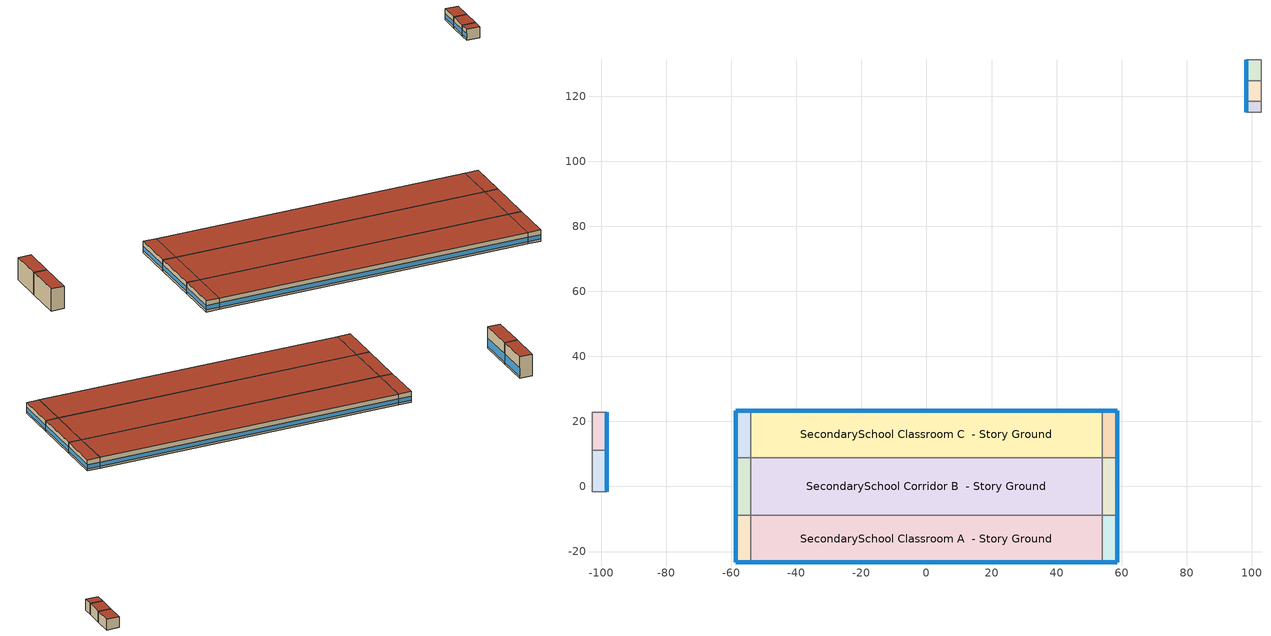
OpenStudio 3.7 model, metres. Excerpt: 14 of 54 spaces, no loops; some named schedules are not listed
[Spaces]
SecondarySchool Classroom A end_a - Story Ground
 floor ground (Foundation F 126 Perim 1906 Area 6624): -58.71,-23.29 -58.71,-8.8 -54.14,-8.8 -54.14,-23.29 z0
 wall outside: -58.71,-8.8 -58.71,-23.29 -54.14,-23.29 z0:3.96
 wall to SecondarySchool Corridor B end_a - Story Ground: -54.14,-8.8 -58.71,-8.8 z0:3.96
 wall to SecondarySchool Classroom A  - Story Ground: -54.14,-23.29 -54.14,-8.8 z0:3.96
 window (Window U-1.01 SHGC 0.58): -58.71,-8.83 -58.71,-23.27 z0.76:2.27; -58.68,-23.29 -54.16,-23.29 z0.76:2.28
 roof outside: -54.14,-23.29 -54.14,-8.8 -58.71,-8.8 -58.71,-23.29 z3.96
SecondarySchool Corridor B end_a - Story Ground
 floor ground (Foundation F 126 Perim 1761 Area 8051): -58.71,-8.8 -58.71,8.8 -54.14,8.8 -54.14,-8.8 z0
 wall outside: -58.71,8.8 -58.71,-8.8 z0:3.96
 wall to SecondarySchool Classroom C end_a - Story Ground: -54.14,8.8 -58.71,8.8 z0:3.96
 wall to SecondarySchool Corridor B  - Story Ground: -54.14,-8.8 -54.14,8.8 z0:3.96
 window (Window U-1.01 SHGC 0.58): -58.71,8.78 -58.71,-8.78 z0.76:2.27
 roof outside: -54.14,-8.8 -54.14,8.8 -58.71,8.8 -58.71,-8.8 z3.96
SecondarySchool Classroom C end_a - Story Ground
 floor ground (Foundation F 126 Perim 1906 Area 6624): -58.71,8.8 -58.71,23.29 -54.14,23.29 -54.14,8.8 z0
 wall outside: -54.14,23.29 -58.71,23.29 -58.71,8.8 z0:3.96
 wall to SecondarySchool Classroom C  - Story Ground: -54.14,8.8 -54.14,23.29 z0:3.96
 window (Window U-1.01 SHGC 0.58): -58.71,23.27 -58.71,8.83 z0.76:2.27; -54.16,23.29 -58.68,23.29 z0.76:2.28
 roof outside: -54.14,8.8 -54.14,23.29 -58.71,23.29 -58.71,8.8 z3.96
SecondarySchool Classroom A  - Story Ground
 floor ground (Foundation F 126 Perim 10827 Area 15686): -54.14,-23.29 -54.14,-8.8 54.14,-8.8 54.14,-23.29 z0
 wall outside: -54.14,-23.29 54.14,-23.29 z0:3.96
 wall to SecondarySchool Corridor B  - Story Ground: 54.14,-8.8 -54.14,-8.8 z0:3.96
 wall to SecondarySchool Classroom A end_b - Story Ground: 54.14,-23.29 54.14,-8.8 z0:3.96
 window (Window U-1.01 SHGC 0.58): -54.11,-23.29 54.11,-23.29 z0.76:2.27
 roof outside: 54.14,-23.29 54.14,-8.8 -54.14,-8.8 -54.14,-23.29 z3.96
SecondarySchool Corridor B  - Story Ground
 floor ground (Foundation F 126 Perim 0 Area 190651): -54.14,-8.8 -54.14,8.8 54.14,8.8 54.14,-8.8 z0
 wall to SecondarySchool Classroom C  - Story Ground: 54.14,8.8 -54.14,8.8 z0:3.96
 wall to SecondarySchool Corridor B end_b - Story Ground: 54.14,-8.8 54.14,8.8 z0:3.96
 roof outside: 54.14,-8.8 54.14,8.8 -54.14,8.8 -54.14,-8.8 z3.96
SecondarySchool Classroom C  - Story Ground
 floor ground (Foundation F 126 Perim 10827 Area 15686): -54.14,8.8 -54.14,23.29 54.14,23.29 54.14,8.8 z0
 wall outside: 54.14,23.29 -54.14,23.29 z0:3.96
 wall to SecondarySchool Classroom C end_b - Story Ground: 54.14,8.8 54.14,23.29 z0:3.96
 window (Window U-1.01 SHGC 0.58): 54.11,23.29 -54.11,23.29 z0.76:2.27
 roof outside: 54.14,8.8 54.14,23.29 -54.14,23.29 -54.14,8.8 z3.96
SecondarySchool Classroom A end_b - Story Ground
 floor ground (Foundation F 126 Perim 1906 Area 6624): 54.14,-23.29 54.14,-8.8 58.71,-8.8 58.71,-23.29 z0
 wall outside: 54.14,-23.29 58.71,-23.29 58.71,-8.8 z0:3.96
 wall to SecondarySchool Corridor B end_b - Story Ground: 58.71,-8.8 54.14,-8.8 z0:3.96
 window (Window U-1.01 SHGC 0.58): 54.16,-23.29 58.68,-23.29 z0.76:2.28; 58.71,-23.27 58.71,-8.83 z0.76:2.27
 roof outside: 58.71,-23.29 58.71,-8.8 54.14,-8.8 54.14,-23.29 z3.96
SecondarySchool Corridor B end_b - Story Ground
 floor ground (Foundation F 126 Perim 1761 Area 8051): 54.14,-8.8 54.14,8.8 58.71,8.8 58.71,-8.8 z0
 wall outside: 58.71,-8.8 58.71,8.8 z0:3.96
 wall to SecondarySchool Classroom C end_b - Story Ground: 58.71,8.8 54.14,8.8 z0:3.96
 window (Window U-1.01 SHGC 0.58): 58.71,-8.78 58.71,8.78 z0.76:2.27
 roof outside: 58.71,-8.8 58.71,8.8 54.14,8.8 54.14,-8.8 z3.96
SecondarySchool Classroom C end_b - Story Ground
 floor ground (Foundation F 126 Perim 1906 Area 6624): 54.14,8.8 54.14,23.29 58.71,23.29 58.71,8.8 z0
 wall outside: 58.71,8.8 58.71,23.29 54.14,23.29 z0:3.96
 window (Window U-1.01 SHGC 0.58): 58.68,23.29 54.16,23.29 z0.76:2.28; 58.71,8.83 58.71,23.27 z0.76:2.27
 roof outside: 58.71,8.8 58.71,23.29 54.14,23.29 54.14,8.8 z3.96
SecondarySchool Kitchen C  - Story Ground
 floor ground (Foundation F 126 Perim 329 Area 1504): 102.9,115.18 98.33,115.18 98.33,118.47 102.9,118.47 z0
 wall outside: 98.33,118.47 98.33,115.18 z0:3.96
 wall to SecondarySchool Classroom C  - Story Ground 1: 98.33,115.18 102.9,115.18 z0:3.96
 wall to SecondarySchool Lobby C  - Story Ground: 102.9,118.47 98.33,118.47 z0:3.96
 wall to SecondarySchool Kitchen B  - Story Ground: 102.9,115.18 102.9,118.47 z0:3.96
 window (Window U-1.01 SHGC 0.58): 98.33,118.44 98.33,115.2 z0.76:2.29
 roof outside: 102.9,118.47 98.33,118.47 98.33,115.18 102.9,115.18 z3.96
SecondarySchool Lobby C  - Story Ground
 floor ground (Foundation F 126 Perim 64 Area 2927): 102.9,118.47 98.33,118.47 98.33,124.87 102.9,124.87 z0
 wall outside: 98.33,124.87 98.33,118.47 z0:3.96
 wall to SecondarySchool Restroom C  - Story Ground: 102.9,124.87 98.33,124.87 z0:3.96
 wall to SecondarySchool Lobby B  - Story Ground: 102.9,118.47 102.9,124.87 z0:3.96
 window (Window U-1.01 SHGC 0.58): 98.33,124.84 98.33,118.49 z0.76:2.28
 roof outside: 102.9,124.87 98.33,124.87 98.33,118.47 102.9,118.47 z3.96
SecondarySchool Restroom C  - Story Ground
 floor ground (Foundation F 126 Perim 64 Area 2927): 102.9,124.87 98.33,124.87 98.33,131.27 102.9,131.27 z0
 wall outside: 98.33,131.27 98.33,124.87 z0:3.96
 wall to SecondarySchool Cafeteria C  - Story Ground: 102.9,131.27 98.33,131.27 z0:3.96
 wall to SecondarySchool Restroom B  - Story Ground: 102.9,124.87 102.9,131.27 z0:3.96
 window (Window U-1.01 SHGC 0.58): 98.33,131.25 98.33,124.89 z0.76:2.28
 roof outside: 102.9,131.27 98.33,131.27 98.33,124.87 102.9,124.87 z3.96
SecondarySchool Auditorium A  - Story Ground
 floor ground (Foundation F 126 Perim 1283 Area 5866): -98.33,-1.68 -102.9,-1.68 -102.9,11.15 -98.33,11.15 z0
 wall outside: -98.33,-1.68 -98.33,11.15 z0:7.92
 wall to SecondarySchool Gym A  - Story Ground: -102.9,-1.68 -98.33,-1.68 z0:7.92
 wall to SecondarySchool Auditorium B  - Story Ground: -102.9,11.15 -102.9,-1.68 z0:7.92
 wall to SecondarySchool Gym - audience A  - Story Ground: -98.33,11.15 -102.9,11.15 z0:7.92
 window (Window U-1.01 SHGC 0.58): -98.33,-1.65 -98.33,11.13 z0.76:3.79
 roof outside: -98.33,11.15 -102.9,11.15 -102.9,-1.68 -98.33,-1.68 z7.92
SecondarySchool Gym - audience A  - Story Ground
 floor ground (Foundation F 126 Perim 1165 Area 5324): -98.33,11.15 -102.9,11.15 -102.9,22.8 -98.33,22.8 z0
 wall outside: -98.33,11.15 -98.33,22.8 z0:7.92
 wall to SecondarySchool Gym - audience B  - Story Ground: -102.9,22.8 -102.9,11.15 z0:7.92
 wall to SecondarySchool Gym - audience A end_b - Story Ground: -98.33,22.8 -102.9,22.8 z0:7.92
 window (Window U-1.01 SHGC 0.58): -98.33,11.18 -98.33,22.77 z0.76:3.79
 roof outside: -98.33,22.8 -102.9,22.8 -102.9,11.15 -98.33,11.15 z7.92
[Site]
Maxwell Afb: Latitude {deg}=32.38; Longitude {deg}=-86.36; Time Zone {hr}=-6; Elevation {m}=52; Terrain=City
[Site:WaterMainsTemperature]
Calculation Method=Correlation; Annual Average Outdoor Air Temperature {C}=12.9533; Maximum Difference In Monthly Average Outdoor Air Temperatures {deltaC}=16.43
[SizingPeriod:DesignDay] Barometric Pressure {Pa}=100606; Rain Indicator=No; Snow Indicator=No; Day of Month=21; Daylight Saving Time Indicator=No; Humidity Condition Type=Wetbulb; Dry-Bulb Temperature Range Modifier Type=DefaultMultipliers
Name | Maximum Dry-Bulb Temperature {C} | Daily Dry-Bulb Temperature Range {deltaC} | Wind Speed {m/s} | Wind Direction {deg} | Month | Day Type | Wetbulb or DewPoint at Maximum Dry-Bulb {C} | Solar Model Indicator | ASHRAE Clear Sky Optical Depth for Beam Irradiance | ASHRAE Clear Sky Optical Depth for Diffuse Irradiance | Sky Clearness
Aurora State Ann Clg .4% Condns DB=>MWB 1 | 33 | 13.9 | 3.2 | 10 | 7 | SummerDesignDay | 19.4 | ASHRAETau | 0.339 | 2.445
Aurora State Ann Clg .4% Condns WB=>MDB 1 | 30.2 | 13.9 | 3.2 | 10 | 7 | SummerDesignDay | 21.1 | ASHRAETau | 0.339 | 2.445
Aurora State Ann Htg 99.6% Condns DB 1 | -3 | 0 | 1.7 | 0 | 12 | WinterDesignDay | -3 | ASHRAEClearSky |  |  | 0
Aurora State August .4% Condns DB=>MCWB 1 | 35.9 | 13.8 | 3.2 | 10 | 8 | SummerDesignDay | 20.5 | ASHRAETau | 0.344 | 2.48
[ClimateZones]
Climate Zone Institution Name 1=ASHRAE; Climate Zone Document Name 1=ANSI/ASHRAE Standard 169; Climate Zone Document Year 1=2006; Climate Zone Value 1=ASHRAE 169-2013-4C; Climate Zone Institution Name 2=CEC; Climate Zone Document Name 2=California Climate Zone Descriptions; Climate Zone Document Year 2=1995
[Building]
ComStock DOE Ref Pre-1980|SecondarySchool: North Axis {deg}=270; Default Construction Set=ComStock DOE Ref Pre-1980 - SecSchl - ASHRAE 169-2013-4C; Default Schedule Set=Building Default Schedule Set; Standards Building Type=SecondarySchool
[Site:GroundTemperature:FCfactorMethod]
January Ground Temperature {C}=11.4; February Ground Temperature {C}=8.1; March Ground Temperature {C}=5.4; April Ground Temperature {C}=4.5; May Ground Temperature {C}=5.8; June Ground Temperature {C}=8.3; July Ground Temperature {C}=10.9; August Ground Temperature {C}=13; September Ground Temperature {C}=15.6; October Ground Temperature {C}=17.7; November Ground Temperature {C}=18.8; December Ground Temperature {C}=15.1
[Construction:FfactorGroundFloor] F-Factor {W/m-K}=1.26344
Name | Area {m2} | PerimeterExposed {m}
Foundation F 126 Perim 1283 Area 5866 | 58.6649 | 12.8313
Foundation F 126 Perim 1165 Area 5324 | 53.2427 | 11.6454
Foundation F 126 Perim 1906 Area 6624 | 66.2377 | 19.0597
Foundation F 126 Perim 1761 Area 8051 | 80.5066 | 17.6086
Foundation F 126 Perim 0 Area 190651 | 1906.51 | 0
Foundation F 126 Perim 10827 Area 15686 | 1568.6 | 108.271
Foundation F 126 Perim 64 Area 2927 | 29.2688 | 6.40174
Foundation F 126 Perim 329 Area 1504 | 15.0447 | 3.29061
[DefaultConstructionSet]
ComStock DOE Ref Pre-1980 - SecSchl - ASHRAE 169-2013-4C: Default Exterior Surface Constructions=Default Surface Constructions 1; Default Interior Surface Constructions=Default Surface Constructions 2; Default Ground Contact Surface Constructions=Default Surface Constructions 3; Default Exterior SubSurface Constructions=Default Sub Surface Constructions 1; Default Interior SubSurface Constructions=Default Sub Surface Constructions 2; Interior Partition Construction=Typical Interior Partition
[DefaultSurfaceConstructions]
Name | Floor Construction | Wall Construction | Roof Ceiling Construction
Default Surface Constructions 1 | Typical Insulated Exterior Mass Floor | Typical Insulated Steel Framed Exterior Wall R-5.71 | Typical IEAD Roof R-11.76
Default Surface Constructions 2 | Typical Interior Floor | Typical Interior Wall | Typical Interior Ceiling
Default Surface Constructions 3 | Typical Insulated Carpeted 6in Slab Floor | Typical Insulated Basement Mass Wall
[Construction]
Typical Insulated Exterior Mass Floor: 4 in. Normalweight Concrete Floor, Typical Carpet Pad
Typical Insulated Steel Framed Exterior Wall R-5.71: 25mm Stucco, 5/8 in. Gypsum Board, Typical Insulation R-3.54, 5/8 in. Gypsum Board
Typical IEAD Roof R-11.76: Roof Membrane, Typical Insulation R-10.65, Metal Roof Surface
Typical Interior Floor: 100mm Normalweight concrete floor, CP02 CARPET PAD
Typical Interior Wall: G01 13mm gypsum board, G01 13mm gypsum board
Typical Interior Ceiling: CP02 CARPET PAD, 100mm Normalweight concrete floor
Typical Insulated Carpeted 6in Slab Floor: 6 in. Normalweight Concrete Floor, Typical Carpet Pad
Typical Insulated Basement Mass Wall: 8 in. Concrete Block Basement Wall
U 1.22 SHGC 0.54 Simple Glazing Window U-1.22 SHGC 0.54: U 1.22 SHGC 0.54 Simple Glazing U-1.22 SHGC 0.54
U 1.22 SHGC 0.54 Simple Glazing Window U-1.22 SHGC 0.54 1: U 1.22 SHGC 0.54 Simple Glazing U-1.22 SHGC 0.54 1
Typical Insulated Metal Door: F08 Metal surface, Typical Insulation
U 0.88 SHGC 0.16 Sgl Ref-A-L Clr 6mm: REF A CLEAR LO 6MM
Typical Overhead Door: Typical Insulation
Typical Interior Window: Clear 3mm
Typical Interior Door; Typical Interior Partition: G05 25mm wood
InteriorFurnishings 1: Std Wood 6inch 1
Window U-1.01 SHGC 0.58: Simple Glazing Single - No LowE - Tinted/Reflective - Aluminum
[Material:NoMass] Roughness=Smooth; Thermal Absorptance=0.9; Solar Absorptance=0.7
Name | Thermal Resistance {m2-K/W} | Visible Absorptance
Typical Insulation R-3.54 | 0.622622 | 0.7
Typical Carpet Pad; CP02 CARPET PAD | 0.21648 | 0.8
Typical Insulation R-10.65 | 1.87513 | 0.7
Typical Insulation | 0.0282222 | 0.7
[Material] Thermal Absorptance=0.9
Name | Roughness | Thickness {m} | Conductivity {W/m-K} | Density {kg/m3} | Specific Heat {J/kg-K} | Solar Absorptance | Visible Absorptance
4 in. Normalweight Concrete Floor | MediumRough | 0.1016 | 2.31 | 2322 | 832 | 0.7 | 0.7
25mm Stucco | Smooth | 0.0254 | 0.72 | 1856 | 840 | 0.7 | 0.7
5/8 in. Gypsum Board | MediumSmooth | 0.0159 | 0.16 | 800 | 1090 | 0.7 | 0.7
Roof Membrane | VeryRough | 0.0095 | 0.16 | 1121.29 | 1460 | 0.7 | 0.7
Metal Roof Surface; F08 Metal surface | Smooth | 0.0008 | 45.28 | 7824 | 500 | 0.7 | 0.7
100mm Normalweight concrete floor | MediumRough | 0.1016 | 2.31045 | 2322 | 832.557 | 0.7 | 0.7
G01 13mm gypsum board | Smooth | 0.0127 | 0.160031 | 800.001 | 1090.73 | 0.7 | 0.5
6 in. Normalweight Concrete Floor | MediumRough | 0.1524 | 2.31 | 2322 | 832 | 0.7 | 0.7
8 in. Concrete Block Basement Wall | MediumRough | 0.2032 | 1.326 | 1842 | 912 | 0.7 | 0.7
G05 25mm wood | MediumSmooth | 0.0254 | 0.15 | 608 | 1630 | 0.5 | 0.5
Std Wood 6inch 1 | MediumSmooth | 0.15 | 0.12 | 540 | 1210 | 0.7 | 0.7
[DefaultSubSurfaceConstructions]
Name | Fixed Window Construction | Operable Window Construction | Door Construction | Glass Door Construction | Overhead Door Construction | Tubular Daylight Dome Construction | Tubular Daylight Diffuser Construction
Default Sub Surface Constructions 1 | U 1.22 SHGC 0.54 Simple Glazing Window U-1.22 SHGC 0.54 | U 1.22 SHGC 0.54 Simple Glazing Window U-1.22 SHGC 0.54 1 | Typical Insulated Metal Door | U 0.88 SHGC 0.16 Sgl Ref-A-L Clr 6mm | Typical Overhead Door | Typical Interior Window | Typical Interior Window
Default Sub Surface Constructions 2 | Typical Interior Window | Typical Interior Window | Typical Interior Door
[WindowMaterial:SimpleGlazingSystem]
Name | U-Factor {W/m2-K} | Solar Heat Gain Coefficient | Visible Transmittance
U 1.22 SHGC 0.54 Simple Glazing U-1.22 SHGC 0.54; U 1.22 SHGC 0.54 Simple Glazing U-1.22 SHGC 0.54 1 | 6.92748 | 0.54 | 0.38
Simple Glazing Single - No LowE - Tinted/Reflective - Aluminum | 5.73505 | 0.579 | 0.455
[WindowMaterial:Glazing] Optical Data Type=SpectralAverage; Infrared Transmittance at Normal Incidence=0; Front Side Infrared Hemispherical Emissivity=0.84; Conductivity {W/m-K}=0.9; Dirt Correction Factor for Solar and Visible Transmittance=1; Solar Diffusing=No
Name | Thickness {m} | Solar Transmittance at Normal Incidence | Front Side Solar Reflectance at Normal Incidence | Back Side Solar Reflectance at Normal Incidence | Visible Transmittance at Normal Incidence | Front Side Visible Reflectance at Normal Incidence | Back Side Visible Reflectance at Normal Incidence | Back Side Infrared Hemispherical Emissivity
REF A CLEAR LO 6MM | 0.006 | 0.066 | 0.341 | 0.493 | 0.08 | 0.41 | 0.37 | 0.4
Clear 3mm | 0.003 | 0.837 | 0.075 | 0.075 | 0.898 | 0.081 | 0.081 | 0.84
[SpaceType] Standards Building Type=SecondarySchool
Name | Default Schedule Set | Design Specification Outdoor Air Object | Standards Space Type
SecondarySchool Kitchen - ComStock DOE Ref Pre-1980 | SecondarySchool Kitchen Schedule Set | SecondarySchool Kitchen Ventilation | Kitchen
SecondarySchool Lobby - ComStock DOE Ref Pre-1980 | SecondarySchool Lobby Schedule Set | SecondarySchool Lobby Ventilation | Lobby
SecondarySchool Restroom - ComStock DOE Ref Pre-1980 | SecondarySchool Restroom Schedule Set | SecondarySchool Restroom Ventilation | Restroom
SecondarySchool Auditorium - ComStock DOE Ref Pre-1980 | SecondarySchool Auditorium Schedule Set | SecondarySchool Auditorium Ventilation | Auditorium
SecondarySchool Gym - audience - ComStock DOE Ref Pre-1980 | SecondarySchool Gym - audience Schedule Set | SecondarySchool Gym - audience Ventilation | Gym - audience
SecondarySchool Corridor - ComStock DOE Ref Pre-1980 | SecondarySchool Corridor Schedule Set | SecondarySchool Corridor Ventilation | Corridor
SecondarySchool Classroom - ComStock DOE Ref Pre-1980 | SecondarySchool Classroom Schedule Set | SecondarySchool Classroom Ventilation | Classroom
[BuildingStory]
Story Ground: Nominal Z Coordinate {m}=0; Nominal Floor to Floor Height {m}=3.9624
[Space] Building Story=Story Ground
Name | Space Type | Thermal Zone | Design Specification Outdoor Air Object
SecondarySchool Classroom A end_a - Story Ground | SecondarySchool Classroom - ComStock DOE Ref Pre-1980 | Zone SecondarySchool Classroom A end_a - Story Ground | SecondarySchool Classroom Ventilation to per-area
SecondarySchool Corridor B end_a - Story Ground | SecondarySchool Corridor - ComStock DOE Ref Pre-1980 | Zone SecondarySchool Corridor B end_a - Story Ground | SecondarySchool Corridor Ventilation to per-area
SecondarySchool Classroom C end_a - Story Ground | SecondarySchool Classroom - ComStock DOE Ref Pre-1980 | Zone SecondarySchool Classroom C end_a - Story Ground | SecondarySchool Classroom Ventilation to per-area
SecondarySchool Classroom A  - Story Ground | SecondarySchool Classroom - ComStock DOE Ref Pre-1980 | Zone SecondarySchool Classroom A  - Story Ground | SecondarySchool Classroom Ventilation to per-area
SecondarySchool Corridor B  - Story Ground | SecondarySchool Corridor - ComStock DOE Ref Pre-1980 | Zone SecondarySchool Corridor B  - Story Ground | SecondarySchool Corridor Ventilation to per-area
SecondarySchool Classroom C  - Story Ground | SecondarySchool Classroom - ComStock DOE Ref Pre-1980 | Zone SecondarySchool Classroom C  - Story Ground | SecondarySchool Classroom Ventilation to per-area
SecondarySchool Classroom A end_b - Story Ground | SecondarySchool Classroom - ComStock DOE Ref Pre-1980 | Zone SecondarySchool Classroom A end_b - Story Ground | SecondarySchool Classroom Ventilation to per-area
SecondarySchool Corridor B end_b - Story Ground | SecondarySchool Corridor - ComStock DOE Ref Pre-1980 | Zone SecondarySchool Corridor B end_b - Story Ground | SecondarySchool Corridor Ventilation to per-area
SecondarySchool Classroom C end_b - Story Ground | SecondarySchool Classroom - ComStock DOE Ref Pre-1980 | Zone SecondarySchool Classroom C end_b - Story Ground | SecondarySchool Classroom Ventilation to per-area
SecondarySchool Kitchen C  - Story Ground | SecondarySchool Kitchen - ComStock DOE Ref Pre-1980 | Zone SecondarySchool Kitchen C  - Story Ground | SecondarySchool Kitchen Ventilation to per-area
SecondarySchool Lobby C  - Story Ground | SecondarySchool Lobby - ComStock DOE Ref Pre-1980 | Zone SecondarySchool Lobby C  - Story Ground | SecondarySchool Lobby Ventilation to per-area
SecondarySchool Restroom C  - Story Ground | SecondarySchool Restroom - ComStock DOE Ref Pre-1980 | Zone SecondarySchool Restroom C  - Story Ground | SecondarySchool Restroom Ventilation to per-area
SecondarySchool Auditorium A  - Story Ground | SecondarySchool Auditorium - ComStock DOE Ref Pre-1980 | Zone SecondarySchool Auditorium A  - Story Ground
SecondarySchool Gym - audience A  - Story Ground | SecondarySchool Gym - audience - ComStock DOE Ref Pre-1980 | Zone SecondarySchool Gym - audience A  - Story Ground | SecondarySchool Gym - audience Ventilation to per-area
[ThermalZone] Multiplier=1; Use Ideal Air Loads=No
Name | Thermostat
Zone SecondarySchool Classroom A end_a - Story Ground | SecondarySchool Classroom - ComStock DOE Ref Pre-1980 Thermostat 2
Zone SecondarySchool Corridor B end_a - Story Ground | SecondarySchool Corridor - ComStock DOE Ref Pre-1980 Thermostat 2
Zone SecondarySchool Classroom C end_a - Story Ground | SecondarySchool Classroom - ComStock DOE Ref Pre-1980 Thermostat 7
Zone SecondarySchool Classroom A  - Story Ground | SecondarySchool Classroom - ComStock DOE Ref Pre-1980 Thermostat
Zone SecondarySchool Corridor B  - Story Ground | SecondarySchool Corridor - ComStock DOE Ref Pre-1980 Thermostat
Zone SecondarySchool Classroom C  - Story Ground | SecondarySchool Classroom - ComStock DOE Ref Pre-1980 Thermostat 5
Zone SecondarySchool Classroom A end_b - Story Ground | SecondarySchool Classroom - ComStock DOE Ref Pre-1980 Thermostat 4
Zone SecondarySchool Corridor B end_b - Story Ground | SecondarySchool Corridor - ComStock DOE Ref Pre-1980 Thermostat 4
Zone SecondarySchool Classroom C end_b - Story Ground | SecondarySchool Classroom - ComStock DOE Ref Pre-1980 Thermostat 9
Zone SecondarySchool Kitchen C  - Story Ground | SecondarySchool Kitchen - ComStock DOE Ref Pre-1980 Thermostat 2
Zone SecondarySchool Lobby C  - Story Ground | SecondarySchool Lobby - ComStock DOE Ref Pre-1980 Thermostat 2
Zone SecondarySchool Restroom C  - Story Ground | SecondarySchool Restroom - ComStock DOE Ref Pre-1980 Thermostat 2
Zone SecondarySchool Auditorium A  - Story Ground | SecondarySchool Auditorium - ComStock DOE Ref Pre-1980 Thermostat
Zone SecondarySchool Gym - audience A  - Story Ground | SecondarySchool Gym - audience - ComStock DOE Ref Pre-1980 Thermostat
[People:Definition] Number of People Calculation Method=People/Area; Fraction Radiant=0.3
Name | People per Space Floor Area {person/m2}
SecondarySchool Auditorium People Definition | 1.0004
SecondarySchool Classroom People Definition | 0.249938
SecondarySchool Corridor People Definition | 0.100212
SecondarySchool Gym - audience People Definition | 0.300313
SecondarySchool Kitchen People Definition | 0.166625
SecondarySchool Restroom People Definition | 0.0999967
[People] Work Efficiency Schedule=Work Efficiency Schedule; Clothing Insulation Schedule=Clothing Schedule; Air Velocity Schedule=Air Velocity Schedule; Multiplier=1
Name | People Definition | Space or SpaceType
SecondarySchool Auditorium People | SecondarySchool Auditorium People Definition | SecondarySchool Auditorium - ComStock DOE Ref Pre-1980
SecondarySchool Classroom People | SecondarySchool Classroom People Definition | SecondarySchool Classroom - ComStock DOE Ref Pre-1980
SecondarySchool Corridor People | SecondarySchool Corridor People Definition | SecondarySchool Corridor - ComStock DOE Ref Pre-1980
SecondarySchool Gym - audience People | SecondarySchool Gym - audience People Definition | SecondarySchool Gym - audience - ComStock DOE Ref Pre-1980
SecondarySchool Kitchen People | SecondarySchool Kitchen People Definition | SecondarySchool Kitchen - ComStock DOE Ref Pre-1980
SecondarySchool Restroom People | SecondarySchool Restroom People Definition | SecondarySchool Restroom - ComStock DOE Ref Pre-1980
[Lights:Definition] Design Level Calculation Method=Watts/Area; Fraction Visible=0.2; Return Air Fraction=0
Name | Watts per Space Floor Area {W/m2} | Fraction Radiant
SecondarySchool Classroom - ComStock DOE Ref Pre-1980 General Lights Definition | 6.25559 | 0.31
SecondarySchool Corridor - ComStock DOE Ref Pre-1980 General Lights Definition | 2.94907 | 0.31
SecondarySchool Gym - audience - ComStock DOE Ref Pre-1980 General Lights Definition | 8.2042 | 0.465
SecondarySchool Auditorium - ComStock DOE Ref Pre-1980 General Lights Definition | 1.29825 | 0.465
SecondarySchool Auditorium - ComStock DOE Ref Pre-1980 Wall Wash Lights Definition | 1.08131 | 0.125
SecondarySchool Restroom - ComStock DOE Ref Pre-1980 General Lights Definition | 3.33071 | 0.31
SecondarySchool Restroom - ComStock DOE Ref Pre-1980 Wall Wash Lights Definition | 2.07725 | 0.125
SecondarySchool Lobby - ComStock DOE Ref Pre-1980 General Lights Definition | 1.92838 | 0.31
SecondarySchool Lobby - ComStock DOE Ref Pre-1980 Task Lights Definition | 1.01438 | 0.125
SecondarySchool Lobby - ComStock DOE Ref Pre-1980 Wall Wash Lights Definition | 1.81461 | 0.125
SecondarySchool Kitchen - ComStock DOE Ref Pre-1980 General Lights Definition | 7.18292 | 0.31
SecondarySchool Kitchen - ComStock DOE Ref Pre-1980 Task Lights Definition | 8.69031 | 0.125
[ElectricEquipment:Definition] Design Level Calculation Method=Watts/Area
Name | Watts per Space Floor Area {W/m2} | Fraction Latent | Fraction Radiant | Fraction Lost
SecondarySchool Auditorium Elec Equip Definition | 4.11278 | 0 | 0.5 | 0
SecondarySchool Classroom Elec Equip Definition | 2.29764 | 0 | 0.5 | 0
SecondarySchool Corridor Elec Equip Definition; SecondarySchool Gym - audience Elec Equip Definition | 0.850128 | 0 | 0.5 | 0
misc_electric_kitchen_equipment_definition | 4.74463 | 0.25 | 0.3 | 0.2
SecondarySchool Lobby Elec Equip Definition; SecondarySchool Restroom Elec Equip Definition | 1.05692 | 0 | 0.5 | 0
[ElectricEquipment] Schedule=Education_School BLDG_EQUIP_EndUseData BPR Adjusted
Name | Electric Equipment Definition | Space or SpaceType
SecondarySchool Auditorium Elec Equip | SecondarySchool Auditorium Elec Equip Definition | SecondarySchool Auditorium - ComStock DOE Ref Pre-1980
SecondarySchool Classroom Elec Equip | SecondarySchool Classroom Elec Equip Definition | SecondarySchool Classroom - ComStock DOE Ref Pre-1980
SecondarySchool Corridor Elec Equip | SecondarySchool Corridor Elec Equip Definition | SecondarySchool Corridor - ComStock DOE Ref Pre-1980
SecondarySchool Gym - audience Elec Equip | SecondarySchool Gym - audience Elec Equip Definition | SecondarySchool Gym - audience - ComStock DOE Ref Pre-1980
misc_electric_kitchen_equipment | misc_electric_kitchen_equipment_definition | SecondarySchool Kitchen - ComStock DOE Ref Pre-1980
SecondarySchool Lobby Elec Equip | SecondarySchool Lobby Elec Equip Definition | SecondarySchool Lobby - ComStock DOE Ref Pre-1980
SecondarySchool Restroom Elec Equip | SecondarySchool Restroom Elec Equip Definition | SecondarySchool Restroom - ComStock DOE Ref Pre-1980
[DesignSpecification:OutdoorAir] Outdoor Air Method=Sum
Name | Outdoor Air Flow per Person {m3/s-person} | Outdoor Air Flow per Floor Area {m3/s-m2} | Outdoor Air Flow Rate {m3/s} | Outdoor Air Flow Air Changes per Hour {1/hr}
SecondarySchool Auditorium Ventilation | 0.00707921
SecondarySchool Classroom Ventilation | 0.00799951
SecondarySchool Corridor Ventilation; SecondarySchool Lobby Ventilation |  | 0.000508
SecondarySchool Gym - audience Ventilation | 0.00943895
SecondarySchool Kitchen Ventilation |  | 0.0023876
SecondarySchool Restroom Ventilation |  | 0.0048768
SecondarySchool Classroom Ventilation to per-area | 0 | 0.00199938 | 0 | 0
SecondarySchool Corridor Ventilation to per-area; SecondarySchool Lobby Ventilation to per-area | 0 | 0.000508 | 0 | 0
SecondarySchool Gym - audience Ventilation to per-area | 0 | 0.00283464 | 0 | 0
SecondarySchool Kitchen Ventilation to per-area | 0 | 0.0023876 | 0 | 0
SecondarySchool Restroom Ventilation to per-area | 0 | 0.0048768 | 0 | 0
[DefaultScheduleSet]
Name | Number of People Schedule | People Activity Level Schedule | Lighting Schedule | Electric Equipment Schedule | Infiltration Schedule | Gas Equipment Schedule | Hours of Operation Schedule
SecondarySchool Auditorium Schedule Set | SecondarySchool Auditorium Occ | SecondarySchool Activity | Education_School BLDG_LIGHT_EndUseData | Education_School BLDG_EQUIP_EndUseData | SecondarySchool Infil
SecondarySchool Classroom Schedule Set; SecondarySchool Corridor Schedule Set; SecondarySchool Lobby Schedule Set; SecondarySchool Restroom Schedule Set | SecondarySchool Bldg Occ | SecondarySchool Activity | Education_School BLDG_LIGHT_EndUseData | Education_School BLDG_EQUIP_EndUseData | SecondarySchool Infil
SecondarySchool Gym - audience Schedule Set | SecondarySchool Gym Occ | SecondarySchool Activity | Education_School BLDG_LIGHT_EndUseData | Education_School BLDG_EQUIP_EndUseData | SecondarySchool Infil
SecondarySchool Kitchen Schedule Set | SecondarySchool Bldg Occ | SecondarySchool Activity | Education_School BLDG_LIGHT_EndUseData | Education_School BLDG_EQUIP_EndUseData | SecondarySchool Infil | SecondarySchool Kitchen Gas
Building Default Schedule Set |  |  |  |  |  |  | Building Hours of Operation NonResidential
[Exterior:Lights:Definition]
Name | Design Level {W}
Parking Areas and Drives Def (W/ft^2) | 0.0497494
Building Facades Def (W/ft^2) | 0.25
Main Entries Def (W/ft) | 30
Other Doors Def (W/ft) | 25
[Exterior:Lights] Schedule=Always On Discrete; Control Option=AstronomicalClock
Name | Exterior Lights Definition | Multiplier
Parking Areas and Drives | Parking Areas and Drives Def (W/ft^2) | 59097.7
Building Facades | Building Facades Def (W/ft^2) | 46655.5
Main Entries | Main Entries Def (W/ft) | 240
Other Doors | Other Doors Def (W/ft) | 147
[ThermostatSetpoint:DualSetpoint] Heating Setpoint Temperature Schedule=SecondarySchool HtgSetp; Cooling Setpoint Temperature Schedule=SecondarySchool ClgSetp
SecondarySchool Auditorium - ComStock DOE Ref Pre-1980 Thermostat; SecondarySchool Classroom - ComStock DOE Ref Pre-1980 Thermostat; SecondarySchool Classroom - ComStock DOE Ref Pre-1980 Thermostat 2; SecondarySchool Classroom - ComStock DOE Ref Pre-1980 Thermostat 4; SecondarySchool Classroom - ComStock DOE Ref Pre-1980 Thermostat 5; SecondarySchool Classroom - ComStock DOE Ref Pre-1980 Thermostat 7; SecondarySchool Classroom - ComStock DOE Ref Pre-1980 Thermostat 9; SecondarySchool Corridor - ComStock DOE Ref Pre-1980 Thermostat; SecondarySchool Corridor - ComStock DOE Ref Pre-1980 Thermostat 2; SecondarySchool Corridor - ComStock DOE Ref Pre-1980 Thermostat 4; SecondarySchool Gym - audience - ComStock DOE Ref Pre-1980 Thermostat; SecondarySchool Kitchen - ComStock DOE Ref Pre-1980 Thermostat 2; SecondarySchool Lobby - ComStock DOE Ref Pre-1980 Thermostat 2; SecondarySchool Restroom - ComStock DOE Ref Pre-1980 Thermostat 2
[InternalMass:Definition]
Internal Mass Definition 2: Construction=InteriorFurnishings 1; Design Level Calculation Method=SurfaceArea/Area; Surface Area per Space Floor Area=2
[InternalMass] Internal Mass Definition=Internal Mass Definition 2; Multiplier=1
Name | Space or SpaceType
SecondarySchool Auditorium A  - Story Ground Mass | SecondarySchool Auditorium A  - Story Ground
SecondarySchool Gym - audience A  - Story Ground Mass | SecondarySchool Gym - audience A  - Story Ground
SecondarySchool Corridor B end_b - Story Ground Mass | SecondarySchool Corridor B end_b - Story Ground
SecondarySchool Corridor B  - Story Ground Mass | SecondarySchool Corridor B  - Story Ground
SecondarySchool Classroom C end_b - Story Ground Mass | SecondarySchool Classroom C end_b - Story Ground
SecondarySchool Classroom C  - Story Ground Mass | SecondarySchool Classroom C  - Story Ground
SecondarySchool Classroom A  - Story Ground Mass | SecondarySchool Classroom A  - Story Ground
SecondarySchool Lobby C  - Story Ground Mass | SecondarySchool Lobby C  - Story Ground
SecondarySchool Classroom C end_a - Story Ground Mass | SecondarySchool Classroom C end_a - Story Ground
SecondarySchool Corridor B end_a - Story Ground Mass | SecondarySchool Corridor B end_a - Story Ground
SecondarySchool Classroom A end_b - Story Ground Mass | SecondarySchool Classroom A end_b - Story Ground
SecondarySchool Kitchen C  - Story Ground Mass | SecondarySchool Kitchen C  - Story Ground
SecondarySchool Restroom C  - Story Ground Mass | SecondarySchool Restroom C  - Story Ground
SecondarySchool Classroom A end_a - Story Ground Mass | SecondarySchool Classroom A end_a - Story Ground
[Lights] Schedule=Education_School BLDG_LIGHT_EndUseData BPR Adjusted; Fraction Replaceable=1
Name | Lights Definition | Space or SpaceType
SecondarySchool Classroom - ComStock DOE Ref Pre-1980 General Lighting | SecondarySchool Classroom - ComStock DOE Ref Pre-1980 General Lights Definition | SecondarySchool Classroom - ComStock DOE Ref Pre-1980
SecondarySchool Corridor - ComStock DOE Ref Pre-1980 General Lighting | SecondarySchool Corridor - ComStock DOE Ref Pre-1980 General Lights Definition | SecondarySchool Corridor - ComStock DOE Ref Pre-1980
SecondarySchool Gym - audience - ComStock DOE Ref Pre-1980 General Lighting | SecondarySchool Gym - audience - ComStock DOE Ref Pre-1980 General Lights Definition | SecondarySchool Gym - audience - ComStock DOE Ref Pre-1980
SecondarySchool Auditorium - ComStock DOE Ref Pre-1980 General Lighting | SecondarySchool Auditorium - ComStock DOE Ref Pre-1980 General Lights Definition | SecondarySchool Auditorium - ComStock DOE Ref Pre-1980
SecondarySchool Auditorium - ComStock DOE Ref Pre-1980 Wall Wash Lighting | SecondarySchool Auditorium - ComStock DOE Ref Pre-1980 Wall Wash Lights Definition | SecondarySchool Auditorium - ComStock DOE Ref Pre-1980
SecondarySchool Restroom - ComStock DOE Ref Pre-1980 General Lighting | SecondarySchool Restroom - ComStock DOE Ref Pre-1980 General Lights Definition | SecondarySchool Restroom - ComStock DOE Ref Pre-1980
SecondarySchool Restroom - ComStock DOE Ref Pre-1980 Wall Wash Lighting | SecondarySchool Restroom - ComStock DOE Ref Pre-1980 Wall Wash Lights Definition | SecondarySchool Restroom - ComStock DOE Ref Pre-1980
SecondarySchool Lobby - ComStock DOE Ref Pre-1980 General Lighting | SecondarySchool Lobby - ComStock DOE Ref Pre-1980 General Lights Definition | SecondarySchool Lobby - ComStock DOE Ref Pre-1980
SecondarySchool Lobby - ComStock DOE Ref Pre-1980 Task Lighting | SecondarySchool Lobby - ComStock DOE Ref Pre-1980 Task Lights Definition | SecondarySchool Lobby - ComStock DOE Ref Pre-1980
SecondarySchool Lobby - ComStock DOE Ref Pre-1980 Wall Wash Lighting | SecondarySchool Lobby - ComStock DOE Ref Pre-1980 Wall Wash Lights Definition | SecondarySchool Lobby - ComStock DOE Ref Pre-1980
SecondarySchool Kitchen - ComStock DOE Ref Pre-1980 General Lighting | SecondarySchool Kitchen - ComStock DOE Ref Pre-1980 General Lights Definition | SecondarySchool Kitchen - ComStock DOE Ref Pre-1980
SecondarySchool Kitchen - ComStock DOE Ref Pre-1980 Task Lighting | SecondarySchool Kitchen - ComStock DOE Ref Pre-1980 Task Lights Definition | SecondarySchool Kitchen - ComStock DOE Ref Pre-1980
[SpaceInfiltration:DesignFlowRate] Design Flow Rate Calculation Method=Flow/ExteriorArea; Flow per Exterior Surface Area {m3/s-m2}=0.000826564; Velocity Term Coefficient=0
Name | Space or SpaceType | Schedule | Constant Term Coefficient | Temperature Term Coefficient | Velocity Squared Term Coefficient
SecondarySchool Auditorium A  - Story Ground HVAC On Infiltration | SecondarySchool Auditorium A  - Story Ground | Infiltration HVAC On Schedule | 0.0725 | 0.0091 | 0.0893
SecondarySchool Auditorium A  - Story Ground HVAC Off Infiltration | SecondarySchool Auditorium A  - Story Ground | Infiltration HVAC Off Schedule | 0 | 0.0174 | 0.1016
SecondarySchool Gym - audience A  - Story Ground HVAC On Infiltration | SecondarySchool Gym - audience A  - Story Ground | Infiltration HVAC On Schedule | 0.0725 | 0.0091 | 0.0893
SecondarySchool Gym - audience A  - Story Ground HVAC Off Infiltration | SecondarySchool Gym - audience A  - Story Ground | Infiltration HVAC Off Schedule | 0 | 0.0174 | 0.1016
SecondarySchool Corridor B end_b - Story Ground HVAC On Infiltration | SecondarySchool Corridor B end_b - Story Ground | Infiltration HVAC On Schedule | 0.0725 | 0.0091 | 0.0893
SecondarySchool Corridor B end_b - Story Ground HVAC Off Infiltration | SecondarySchool Corridor B end_b - Story Ground | Infiltration HVAC Off Schedule | 0 | 0.0174 | 0.1016
SecondarySchool Corridor B  - Story Ground HVAC On Infiltration | SecondarySchool Corridor B  - Story Ground | Infiltration HVAC On Schedule | 0.0725 | 0.0091 | 0.0893
SecondarySchool Corridor B  - Story Ground HVAC Off Infiltration | SecondarySchool Corridor B  - Story Ground | Infiltration HVAC Off Schedule | 0 | 0.0174 | 0.1016
SecondarySchool Classroom C end_b - Story Ground HVAC On Infiltration | SecondarySchool Classroom C end_b - Story Ground | Infiltration HVAC On Schedule | 0.0725 | 0.0091 | 0.0893
SecondarySchool Classroom C end_b - Story Ground HVAC Off Infiltration | SecondarySchool Classroom C end_b - Story Ground | Infiltration HVAC Off Schedule | 0 | 0.0174 | 0.1016
SecondarySchool Classroom C  - Story Ground HVAC On Infiltration | SecondarySchool Classroom C  - Story Ground | Infiltration HVAC On Schedule | 0.0725 | 0.0091 | 0.0893
SecondarySchool Classroom C  - Story Ground HVAC Off Infiltration | SecondarySchool Classroom C  - Story Ground | Infiltration HVAC Off Schedule | 0 | 0.0174 | 0.1016
SecondarySchool Classroom A  - Story Ground HVAC On Infiltration | SecondarySchool Classroom A  - Story Ground | Infiltration HVAC On Schedule | 0.0725 | 0.0091 | 0.0893
SecondarySchool Classroom A  - Story Ground HVAC Off Infiltration | SecondarySchool Classroom A  - Story Ground | Infiltration HVAC Off Schedule | 0 | 0.0174 | 0.1016
SecondarySchool Lobby C  - Story Ground HVAC On Infiltration | SecondarySchool Lobby C  - Story Ground | Infiltration HVAC On Schedule | 0.0725 | 0.0091 | 0.0893
SecondarySchool Lobby C  - Story Ground HVAC Off Infiltration | SecondarySchool Lobby C  - Story Ground | Infiltration HVAC Off Schedule | 0 | 0.0174 | 0.1016
SecondarySchool Classroom C end_a - Story Ground HVAC On Infiltration | SecondarySchool Classroom C end_a - Story Ground | Infiltration HVAC On Schedule | 0.0725 | 0.0091 | 0.0893
SecondarySchool Classroom C end_a - Story Ground HVAC Off Infiltration | SecondarySchool Classroom C end_a - Story Ground | Infiltration HVAC Off Schedule | 0 | 0.0174 | 0.1016
SecondarySchool Corridor B end_a - Story Ground HVAC On Infiltration | SecondarySchool Corridor B end_a - Story Ground | Infiltration HVAC On Schedule | 0.0725 | 0.0091 | 0.0893
SecondarySchool Corridor B end_a - Story Ground HVAC Off Infiltration | SecondarySchool Corridor B end_a - Story Ground | Infiltration HVAC Off Schedule | 0 | 0.0174 | 0.1016
SecondarySchool Classroom A end_b - Story Ground HVAC On Infiltration | SecondarySchool Classroom A end_b - Story Ground | Infiltration HVAC On Schedule | 0.0725 | 0.0091 | 0.0893
SecondarySchool Classroom A end_b - Story Ground HVAC Off Infiltration | SecondarySchool Classroom A end_b - Story Ground | Infiltration HVAC Off Schedule | 0 | 0.0174 | 0.1016
SecondarySchool Kitchen C  - Story Ground HVAC On Infiltration | SecondarySchool Kitchen C  - Story Ground | Infiltration HVAC On Schedule | 0.0725 | 0.0091 | 0.0893
SecondarySchool Kitchen C  - Story Ground HVAC Off Infiltration | SecondarySchool Kitchen C  - Story Ground | Infiltration HVAC Off Schedule | 0 | 0.0174 | 0.1016
SecondarySchool Restroom C  - Story Ground HVAC On Infiltration | SecondarySchool Restroom C  - Story Ground | Infiltration HVAC On Schedule | 0.0725 | 0.0091 | 0.0893
SecondarySchool Restroom C  - Story Ground HVAC Off Infiltration | SecondarySchool Restroom C  - Story Ground | Infiltration HVAC Off Schedule | 0 | 0.0174 | 0.1016
SecondarySchool Classroom A end_a - Story Ground HVAC On Infiltration | SecondarySchool Classroom A end_a - Story Ground | Infiltration HVAC On Schedule | 0.0725 | 0.0091 | 0.0893
SecondarySchool Classroom A end_a - Story Ground HVAC Off Infiltration | SecondarySchool Classroom A end_a - Story Ground | Infiltration HVAC Off Schedule | 0 | 0.0174 | 0.1016
[Schedule:Ruleset]
Name | Default Day Schedule | Summer Design Day Schedule | Winter Design Day Schedule
SecondarySchool Bldg Occ | SecondarySchool Bldg Occ Default | SecondarySchool Bldg Occ Summer Design Day | SecondarySchool Bldg Occ Winter Design Day
SecondarySchool Kitchen Gas | SecondarySchool Kitchen Gas Default | SecondarySchool Kitchen Gas Summer Design Day | SecondarySchool Kitchen Gas Winter Design Day
[Schedule:Day]
SecondarySchool Activity Default: Yes, 24, 0, 120
SecondarySchool Activity Winter Design Day; SecondarySchool Activity Summer Design Day: 24, 0, 120
Education_School BLDG_LIGHT_EndUseData Default: Yes, 0, 15, 0.121861, 0, 30, 0.121843, 0, 45, 0.121825, 1, 0, 0.121807, 1, 15, 0.121789, 1, 30, 0.121771, 1, 45, 0.121753, 2, 0, 0.121903, 2, 15, 0.122052, 2, 30, 0.122201, 2, 45, 0.122351, 3, 0, 0.122408, 3, 15, 0.122465, 3, 30, 0.122523, 3, 45, 0.12258, 4, 0, 0.126927, 4, 15, 0.131274, 4, 30, 0.135621, 4, 45, 0.139968, 5, 0, 0.162379, 5, 15, 0.18479, 5, 30, 0.207201, 5, 45, 0.229612, 6, 0, 0.281036, 6, 15, 0.332461, 6, 30, 0.383885, 6, 45, 0.43531, 7, 0, 0.475502, 7, 15, 0.515694, 7, 30, 0.555886, 7, 45, 0.596078, 8, 0, 0.606946, 8, 15, 0.617814, 8, 30, 0.628682, 8, 45, 0.63955, 9, 0, 0.640089, 9, 15, 0.640627, 9, 30, 0.641166, 9, 45, 0.641705, 10, 0, 0.640612, 10, 15, 0.63952, 10, 30, 0.638427, 10, 45, 0.637335, 11, 0, 0.628809, 11, 15, 0.620283, 11, 30, 0.611757, 11, 45, 0.603231, 12, 0, 0.58861, 12, 15, 0.573989, 12, 30, 0.559368, 12, 45, 0.544746, 13, 0, 0.503457, 13, 15, 0.462167, 13, 30, 0.420877, 13, 45, 0.379587, 14, 0, 0.356275, 14, 15, 0.332962, 14, 30, 0.309649, 14, 45, 0.286336, 15, 0, 0.275833, 15, 15, 0.26533, 15, 30, 0.254827, 15, 45, 0.244324, 16, 0, 0.22977, 16, 15, 0.215216, 16, 30, 0.200661, 16, 45, 0.186107, 17, 0, 0.170527, 17, 15, 0.154947, 17, 30, 0.139366, 17, 45, 0.123786, 18, 0, 0.123508, 18, 15, 0.123231, 18, 30, 0.122953, 18, 45, 0.122676, 19, 0, 0.122637, 19, 15, 0.122598, 19, 30, 0.122559, 19, 45, 0.12252, 20, 0, 0.122419, 20, 15, 0.122317, 20, 30, 0.122215, 20, 45, 0.122113, 21, 0, 0.122095, 21, 15, 0.122077, 21, 30, 0.122059, 21, 45, 0.122041, 22, 0, 0.122023, 22, 15, 0.122005, 22, 30, 0.121987, 22, 45, 0.121969, 23, 0, 0.121951, 23, 15, 0.121933, 23, 30, 0.121915, 23, 45, 0.121897, 24, 0, 0.121879
Education_School BLDG_LIGHT_EndUseData Summer Design Day: 24, 0, 1
Education_School BLDG_LIGHT_EndUseData Winter Design Day; SecondarySchool Bldg Occ Winter Design Day: 24, 0, 0
SecondarySchool Bldg Occ Default: Yes, 5, 15, 0, 5, 30, 0.04375, 5, 45, 0.0875, 6, 0, 0.13125, 6, 15, 0.175, 6, 30, 0.21875, 6, 45, 0.2625, 7, 0, 0.30625, 7, 15, 0.35, 7, 30, 0.39375, 7, 45, 0.4375, 8, 0, 0.48125, 8, 15, 0.525, 8, 30, 0.56875, 8, 45, 0.6125, 9, 0, 0.65625, 9, 15, 0.7, 11, 15, 0.7, 11, 30, 0.63125, 11, 45, 0.5625, 12, 0, 0.49375, 12, 15, 0.425, 12, 30, 0.35625, 12, 45, 0.2875, 13, 0, 0.21875, 13, 15, 0.15, 14, 45, 0.15, 15, 0, 0.1375, 15, 15, 0.125, 15, 30, 0.1125, 15, 45, 0.1, 16, 0, 0.0875, 16, 15, 0.075, 16, 30, 0.0625, 16, 45, 0.05, 17, 0, 0.0375, 17, 15, 0.025, 17, 30, 0.0125, 17, 45, 0, 24, 0, 0
SecondarySchool Bldg Occ Summer Design Day: 8, 0, 0, 21, 0, 0.15, 24, 0, 0
[Schedule:Rule]
Schedule Rule 8: Schedule Ruleset=Education_School BLDG_LIGHT_EndUseData; Rule Order=7; Day Schedule=Education_School BLDG_LIGHT_EndUseData Sat Day; Apply Saturday=Yes; Date Specification Type=DateRange; Start Month=1; Start Day=1; End Month=6; End Day=16
Schedule Rule 9: Schedule Ruleset=Education_School BLDG_LIGHT_EndUseData; Rule Order=6; Day Schedule=Education_School BLDG_LIGHT_EndUseData Sat Day 1; Apply Saturday=Yes; Date Specification Type=DateRange; Start Month=6; Start Day=17; End Month=8; End Day=26
Schedule Rule 10: Schedule Ruleset=Education_School BLDG_LIGHT_EndUseData; Rule Order=5; Day Schedule=Education_School BLDG_LIGHT_EndUseData Sat Day 2; Apply Saturday=Yes; Date Specification Type=DateRange; Start Month=8; Start Day=27; End Month=12; End Day=31
Schedule Rule 11: Schedule Ruleset=Education_School BLDG_LIGHT_EndUseData; Rule Order=4; Day Schedule=Education_School BLDG_LIGHT_EndUseData Sun Day; Date Specification Type=DateRange; Start Month=1; Start Day=1; End Month=6; End Day=16; Apply Sunday=Yes
Schedule Rule 12: Schedule Ruleset=Education_School BLDG_LIGHT_EndUseData; Rule Order=3; Day Schedule=Education_School BLDG_LIGHT_EndUseData Sun Day 1; Date Specification Type=DateRange; Start Month=6; Start Day=17; End Month=8; End Day=26; Apply Sunday=Yes
Schedule Rule 13: Schedule Ruleset=Education_School BLDG_LIGHT_EndUseData; Rule Order=2; Day Schedule=Education_School BLDG_LIGHT_EndUseData Sun Day 2; Date Specification Type=DateRange; Start Month=8; Start Day=27; End Month=12; End Day=31; Apply Sunday=Yes
Schedule Rule 14: Schedule Ruleset=Education_School BLDG_LIGHT_EndUseData; Rule Order=1; Day Schedule=Education_School BLDG_LIGHT_EndUseData Wkdy Day; Date Specification Type=DateRange; Start Month=6; Start Day=17; End Month=8; End Day=26; Apply Monday=Yes; Apply Tuesday=Yes; Apply Wednesday=Yes; Apply Thursday=Yes; Apply Friday=Yes
Schedule Rule 15: Schedule Ruleset=Education_School BLDG_LIGHT_EndUseData; Rule Order=0; Day Schedule=Education_School BLDG_LIGHT_EndUseData Wkdy Day 1; Date Specification Type=DateRange; Start Month=8; Start Day=27; End Month=12; End Day=31; Apply Monday=Yes; Apply Tuesday=Yes; Apply Wednesday=Yes; Apply Thursday=Yes; Apply Friday=Yes
Schedule Rule 22: Schedule Ruleset=SecondarySchool Bldg Occ; Rule Order=4; Day Schedule=SecondarySchool Bldg Occ Wkdy Day; Date Specification Type=DateRange; Start Month=9; Start Day=1; End Month=12; End Day=31; Apply Monday=Yes; Apply Tuesday=Yes; Apply Wednesday=Yes; Apply Thursday=Yes; Apply Friday=Yes
Schedule Rule 23: Schedule Ruleset=SecondarySchool Bldg Occ; Rule Order=3; Day Schedule=SecondarySchool Bldg Occ Wkdy|SmrDsn Day; Date Specification Type=DateRange; Start Month=7; Start Day=1; End Month=9; End Day=1; Apply Monday=Yes; Apply Tuesday=Yes; Apply Wednesday=Yes; Apply Thursday=Yes; Apply Friday=Yes
Schedule Rule 24: Schedule Ruleset=SecondarySchool Bldg Occ; Rule Order=2; Day Schedule=SecondarySchool Bldg Occ Wknd Day; Apply Saturday=Yes; Date Specification Type=DateRange; Start Month=1; Start Day=1; End Month=6; End Day=30; Apply Sunday=Yes
Schedule Rule 25: Schedule Ruleset=SecondarySchool Bldg Occ; Rule Order=1; Day Schedule=SecondarySchool Bldg Occ Wknd Day 1; Apply Saturday=Yes; Date Specification Type=DateRange; Start Month=7; Start Day=1; End Month=9; End Day=1; Apply Sunday=Yes
Schedule Rule 26: Schedule Ruleset=SecondarySchool Bldg Occ; Rule Order=0; Day Schedule=SecondarySchool Bldg Occ Wknd Day 2; Apply Saturday=Yes; Date Specification Type=DateRange; Start Month=9; Start Day=1; End Month=12; End Day=31; Apply Sunday=Yes
autogen SecondarySchool Activity 0: Schedule Ruleset=SecondarySchool Activity; Rule Order=0; Day Schedule=autogen SecondarySchool Activity 0_day_sch; Apply Saturday=Yes; Date Specification Type=SpecificDates; Apply Sunday=Yes; Apply Monday=Yes; Apply Tuesday=Yes; Apply Wednesday=Yes; Apply Thursday=Yes; Apply Friday=Yes; Specific Month 1=1; Specific Day 1=6; Specific Month 2=1; Specific Day 2=7; Specific Month 3=1; Specific Day 3=13; Specific Month 4=1; Specific Day 4=14; Specific Month 5=1; Specific Day 5=20; Specific Month 6=1; Specific Day 6=21; Specific Month 7=1; Specific Day 7=27; Specific Month 8=1; Specific Day 8=28; Specific Month 9=2; Specific Day 9=3; Specific Month 10=2; Specific Day 10=4; Specific Month 11=2; Specific Day 11=10; Specific Month 12=2; Specific Day 12=11; Specific Month 13=2; Specific Day 13=17; Specific Month 14=2; Specific Day 14=18; Specific Month 15=2; Specific Day 15=24; Specific Month 16=2; Specific Day 16=25; Specific Month 17=3; Specific Day 17=3; Specific Month 18=3; Specific Day 18=4; Specific Month 19=3; Specific Day 19=10; Specific Month 20=3; Specific Day 20=11; Specific Month 21=3; Specific Day 21=17; Specific Month 22=3; Specific Day 22=18; Specific Month 23=3; Specific Day 23=24; Specific Month 24=3; Specific Day 24=25; Specific Month 25=3; Specific Day 25=31; Specific Month 26=4; Specific Day 26=1; Specific Month 27=4; Specific Day 27=7; Specific Month 28=4; Specific Day 28=8; Specific Month 29=4; Specific Day 29=14; Specific Month 30=4; Specific Day 30=15; Specific Month 31=4; Specific Day 31=21; Specific Month 32=4; Specific Day 32=22; Specific Month 33=4; Specific Day 33=28; Specific Month 34=4; Specific Day 34=29; Specific Month 35=5; Specific Day 35=5; Specific Month 36=5; Specific Day 36=6; Specific Month 37=5; Specific Day 37=12; Specific Month 38=5; Specific Day 38=13; Specific Month 39=5; Specific Day 39=19; Specific Month 40=5; Specific Day 40=20; Specific Month 41=5; Specific Day 41=26; Specific Month 42=5; Specific Day 42=27; Specific Month 43=6; Specific Day 43=2; Specific Month 44=6; Specific Day 44=3; Specific Month 45=6; Specific Day 45=9; Specific Month 46=6; Specific Day 46=10; Specific Month 47=6; Specific Day 47=16; Specific Month 48=6; Specific Day 48=17; Specific Month 49=6; Specific Day 49=23; Specific Month 50=6; Specific Day 50=24; Specific Month 51=6; Specific Day 51=30; Specific Month 52=7; Specific Day 52=1; Specific Month 53=7; Specific Day 53=7; Specific Month 54=7; Specific Day 54=8; Specific Month 55=7; Specific Day 55=14; Specific Month 56=7; Specific Day 56=15; Specific Month 57=7; Specific Day 57=21; Specific Month 58=7; Specific Day 58=22; Specific Month 59=7; Specific Day 59=28; Specific Month 60=7; Specific Day 60=29; Specific Month 61=8; Specific Day 61=4; Specific Month 62=8; Specific Day 62=5; Specific Month 63=8; Specific Day 63=11; Specific Month 64=8; Specific Day 64=12; Specific Month 65=8; Specific Day 65=18; Specific Month 66=8; Specific Day 66=19; Specific Month 67=8; Specific Day 67=25; Specific Month 68=8; Specific Day 68=26; Specific Month 69=9; Specific Day 69=1; Specific Month 70=9; Specific Day 70=2; Specific Month 71=9; Specific Day 71=8; Specific Month 72=9; Specific Day 72=9; Specific Month 73=9; Specific Day 73=15; Specific Month 74=9; Specific Day 74=16; Specific Month 75=9; Specific Day 75=22; Specific Month 76=9; Specific Day 76=23; Specific Month 77=9; Specific Day 77=29; Specific Month 78=9; Specific Day 78=30; Specific Month 79=10; Specific Day 79=6; Specific Month 80=10; Specific Day 80=7; Specific Month 81=10; Specific Day 81=13; Specific Month 82=10; Specific Day 82=14; Specific Month 83=10; Specific Day 83=20; Specific Month 84=10; Specific Day 84=21; Specific Month 85=10; Specific Day 85=27; Specific Month 86=10; Specific Day 86=28; Specific Month 87=11; Specific Day 87=3; Specific Month 88=11; Specific Day 88=4; Specific Month 89=11; Specific Day 89=10; Specific Month 90=11; Specific Day 90=11; Specific Month 91=11; Specific Day 91=17; Specific Month 92=11; Specific Day 92=18; Specific Month 93=11; Specific Day 93=24; Specific Month 94=11; Specific Day 94=25; Specific Month 95=12; Specific Day 95=1; Specific Month 96=12; Specific Day 96=2; Specific Month 97=12; Specific Day 97=8; Specific Month 98=12; Specific Day 98=9; Specific Month 99=12; Specific Day 99=15; Specific Month 100=12; Specific Day 100=16; Specific Month 101=12; Specific Day 101=22; Specific Month 102=12; Specific Day 102=23; Specific Month 103=12; Specific Day 103=29; Specific Month 104=12; Specific Day 104=30
autogen SecondarySchool ClgSetp 4: Schedule Ruleset=SecondarySchool ClgSetp; Rule Order=4; Day Schedule=autogen SecondarySchool ClgSetp 4_day_sch; Apply Saturday=Yes; Date Specification Type=SpecificDates; Apply Sunday=Yes; Apply Monday=Yes; Apply Tuesday=Yes; Apply Wednesday=Yes; Apply Thursday=Yes; Apply Friday=Yes; Specific Month 1=1; Specific Day 1=6; Specific Month 2=1; Specific Day 2=7; Specific Month 3=1; Specific Day 3=13; Specific Month 4=1; Specific Day 4=14; Specific Month 5=1; Specific Day 5=20; Specific Month 6=1; Specific Day 6=21; Specific Month 7=1; Specific Day 7=27; Specific Month 8=1; Specific Day 8=28; Specific Month 9=2; Specific Day 9=3; Specific Month 10=2; Specific Day 10=4; Specific Month 11=2; Specific Day 11=10; Specific Month 12=2; Specific Day 12=11; Specific Month 13=2; Specific Day 13=17; Specific Month 14=2; Specific Day 14=18; Specific Month 15=2; Specific Day 15=24; Specific Month 16=2; Specific Day 16=25; Specific Month 17=3; Specific Day 17=3; Specific Month 18=3; Specific Day 18=4; Specific Month 19=3; Specific Day 19=10; Specific Month 20=3; Specific Day 20=11; Specific Month 21=3; Specific Day 21=17; Specific Month 22=3; Specific Day 22=18; Specific Month 23=3; Specific Day 23=24; Specific Month 24=3; Specific Day 24=25; Specific Month 25=3; Specific Day 25=31; Specific Month 26=4; Specific Day 26=1; Specific Month 27=4; Specific Day 27=7; Specific Month 28=4; Specific Day 28=8; Specific Month 29=4; Specific Day 29=14; Specific Month 30=4; Specific Day 30=15; Specific Month 31=4; Specific Day 31=21; Specific Month 32=4; Specific Day 32=22; Specific Month 33=4; Specific Day 33=28; Specific Month 34=4; Specific Day 34=29; Specific Month 35=5; Specific Day 35=5; Specific Month 36=5; Specific Day 36=6; Specific Month 37=5; Specific Day 37=12; Specific Month 38=5; Specific Day 38=13; Specific Month 39=5; Specific Day 39=19; Specific Month 40=5; Specific Day 40=20; Specific Month 41=5; Specific Day 41=26; Specific Month 42=5; Specific Day 42=27; Specific Month 43=6; Specific Day 43=2; Specific Month 44=6; Specific Day 44=3; Specific Month 45=6; Specific Day 45=9; Specific Month 46=6; Specific Day 46=10; Specific Month 47=6; Specific Day 47=16; Specific Month 48=6; Specific Day 48=17; Specific Month 49=6; Specific Day 49=23; Specific Month 50=6; Specific Day 50=24; Specific Month 51=6; Specific Day 51=30
